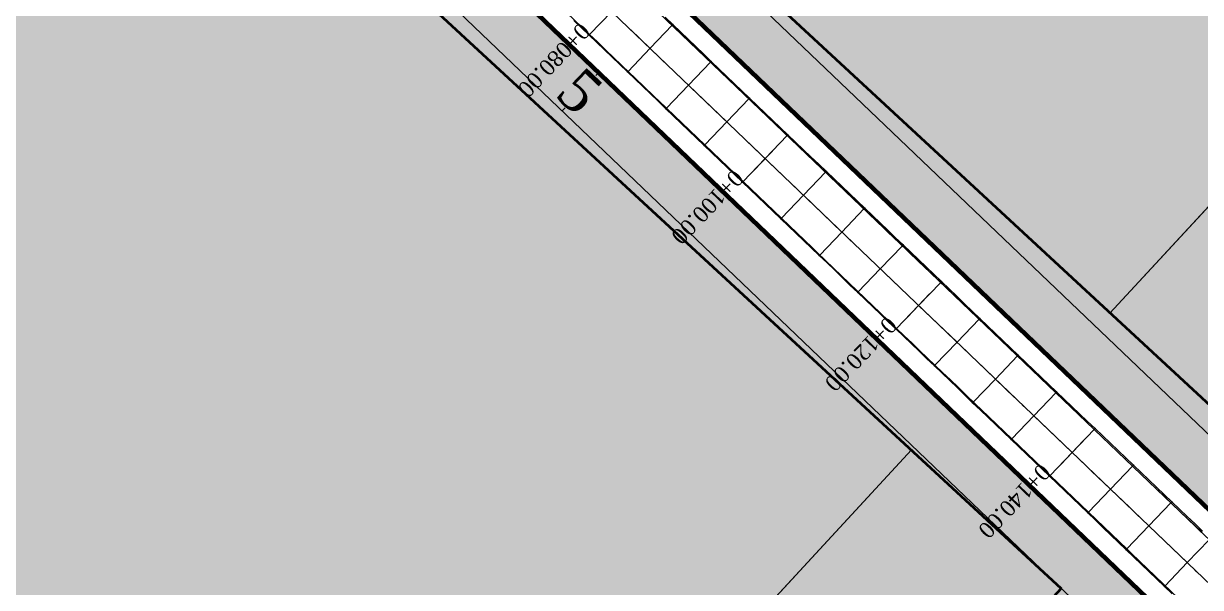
# Model space of a CAD drawing. Header units: metres. Extents: x 478603 to 489313, y 4282657 to 4289463.
# Drawn here: x 480256.2 to 480367, y 4286767.8 to 4286820.9 of the extents above; entities that cross this region are included whole.
import ezdxf

# ---------------------------------------------------------------- set-up
doc = ezdxf.new("R2010")
doc.units = ezdxf.units.M
for name, color, linetype, lineweight in [('ADAKENARI', 18, 'Continuous', 0), ('EKS_6', 5, 'Continuous', 0), ('EKSENLER', 3, 'Continuous', 0), ('HDA_6', 30, 'Continuous', 0), ('HDO_6', 30, 'Continuous', 0), ('ISLETME', 18, 'Continuous', 20), ('KALDIRIM', 11, 'Continuous', 0), ('KYA_6', 1, 'Continuous', 20), ('KYO_6', 1, 'Continuous', 20), ('MUSTEMILAT_CIZGISI', 18, 'Continuous', 50), ('PARSEL_ALAN', 254, 'Continuous', 0), ('PARSEL_SERA_ALAN', 9, 'Continuous', 40), ('PL_ALİNMAN', 1, 'Continuous', 0), ('PL_ENKESIT', 1, 'Continuous', 0), ('PL_KM', 4, 'Continuous', 0), ('PL_KMYAZI', 30, 'Continuous', 0), ('ROL_CEPHE', 1, 'Continuous', 0), ('SEV_KYA_HDA', 3, 'Continuous', 0), ('SEV_KYO_HDO', 3, 'Continuous', 0), ('SNR_YAPIYAK', 18, 'Continuous', 0), ('YKA_6', 33, 'Continuous', 0), ('YKO_6', 33, 'Continuous', 0)]:
    doc.layers.add(name, color=color, linetype=linetype, lineweight=lineweight)
doc.styles.get("Standard").update_dxf_attribs({"font": 'times.ttf'})

msp = doc.modelspace()

# ---------------------------------------------------------------- hatches: boundary and pattern name
at = {"layer": 'PARSEL_ALAN'}
for points in [[(480371.31, 4286771.87), (480266.92, 4286871.65), (480266.7, 4286878.78), (480454.66, 4287082.31), (480562.8, 4286978.8)], [(480169.87, 4286557.57), (480063.82, 4286659.08), (480253.13, 4286864.09), (480260.14, 4286864.3), (480362.62, 4286766.3)]]:
    msp.add_hatch(color=256, dxfattribs=at).paths.add_polyline_path(points)
at = {"layer": 'PARSEL_SERA_ALAN'}
for points in [[(480372.57, 4286780.59), (480273.92, 4286871.88), (480457.31, 4287070.04), (480541.86, 4286991.8), (480555.79, 4286978.59), (480552.55, 4286975.09)], [(480353.89, 4286767.72), (480170.71, 4286569.36), (480071.97, 4286660.55), (480255.15, 4286858.9)]]:
    msp.add_hatch(color=256, dxfattribs=at).paths.add_polyline_path(points)

# ---------------------------------------------------------------- linework, layer by layer
at = {"layer": 'ADAKENARI', "lineweight": 100}
for p, q in [((480496.01, 4286652.37), (480266.92, 4286871.65)), ((480260.14, 4286864.3), (480485.38, 4286648.71))]:
    msp.add_line(p, q, dxfattribs=at)
at = {"layer": 'EKS_6'}
for p in [(480315.18, 4286818.54, 963.63), (480318.79, 4286815.08, 963.81), (480322.4, 4286811.62, 963.98), (480326.02, 4286808.17, 964.16), (480329.63, 4286804.71, 964.34), (480333.24, 4286801.25, 964.51), (480336.85, 4286797.79, 964.69), (480340.46, 4286794.34, 964.87), (480344.08, 4286790.88, 965.04), (480347.69, 4286787.42, 965.22), (480351.3, 4286783.96, 965.4), (480354.91, 4286780.51, 965.57), (480358.52, 4286777.05, 965.75), (480362.14, 4286773.59, 965.93), (480365.75, 4286770.14, 966.1)]:
    msp.add_point(p, dxfattribs=at)
at = {"layer": 'EKSENLER'}
for p, q in [((480253.78, 4286877.31), (480495.8, 4286645.65)), ((480491.53, 4286649.74), (480262.34, 4286869.11))]:
    msp.add_line(p, q, dxfattribs=at)
at = {"layer": 'HDA_6'}
msp.add_polyline3d([(480308.04, 4286821.2, 963.27), (480308.76, 4286820.51, 963.31), (480309.49, 4286819.82, 963.34), (480310.21, 4286819.13, 963.38), (480310.93, 4286818.44, 963.41), (480311.65, 4286817.75, 963.45), (480312.38, 4286817.05, 963.49), (480313.1, 4286816.36, 963.52), (480313.82, 4286815.67, 963.56), (480314.54, 4286814.98, 963.59), (480315.27, 4286814.29, 963.63), (480315.99, 4286813.6, 963.66), (480316.71, 4286812.91, 963.7), (480317.43, 4286812.21, 963.73), (480318.16, 4286811.52, 963.77), (480318.88, 4286810.83, 963.8), (480319.6, 4286810.14, 963.84), (480320.32, 4286809.45, 963.87), (480321.05, 4286808.76, 963.91), (480321.77, 4286808.07, 963.94), (480322.49, 4286807.37, 963.98), (480323.21, 4286806.68, 964.02), (480323.94, 4286805.99, 964.05), (480324.66, 4286805.3, 964.09), (480325.38, 4286804.61, 964.12), (480326.1, 4286803.92, 964.16), (480326.82, 4286803.23, 964.19), (480327.55, 4286802.53, 964.23), (480328.27, 4286801.84, 964.26), (480328.99, 4286801.15, 964.3), (480329.71, 4286800.46, 964.33), (480330.44, 4286799.77, 964.37), (480331.16, 4286799.08, 964.4), (480331.88, 4286798.39, 964.44), (480332.6, 4286797.69, 964.47), (480333.33, 4286797, 964.51), (480334.05, 4286796.31, 964.54), (480334.77, 4286795.62, 964.58), (480335.49, 4286794.93, 964.62), (480336.22, 4286794.24, 964.65), (480336.94, 4286793.55, 964.69), (480337.66, 4286792.85, 964.72), (480338.38, 4286792.16, 964.76), (480339.11, 4286791.47, 964.79), (480339.83, 4286790.78, 964.83), (480340.55, 4286790.09, 964.86), (480341.27, 4286789.4, 964.9), (480342, 4286788.7, 964.93), (480342.72, 4286788.01, 964.97), (480343.44, 4286787.32, 965), (480344.16, 4286786.63, 965.04), (480344.88, 4286785.94, 965.07), (480345.61, 4286785.25, 965.11), (480346.33, 4286784.56, 965.14), (480347.05, 4286783.86, 965.18), (480347.77, 4286783.17, 965.22), (480348.5, 4286782.48, 965.25), (480349.22, 4286781.79, 965.29), (480349.94, 4286781.1, 965.32), (480350.66, 4286780.41, 965.36), (480351.39, 4286779.72, 965.39), (480352.11, 4286779.02, 965.43), (480352.83, 4286778.33, 965.46), (480353.55, 4286777.64, 965.5), (480354.28, 4286776.95, 965.53), (480355, 4286776.26, 965.57), (480355.72, 4286775.57, 965.6), (480356.44, 4286774.88, 965.64), (480357.17, 4286774.18, 965.67), (480357.89, 4286773.49, 965.71), (480358.61, 4286772.8, 965.75), (480359.33, 4286772.11, 965.78), (480360.06, 4286771.42, 965.82), (480360.78, 4286770.73, 965.85), (480361.5, 4286770.04, 965.89), (480362.22, 4286769.34, 965.92), (480362.95, 4286768.65, 965.96), (480363.67, 4286767.96, 965.99), (480364.39, 4286767.27, 966.03)], dxfattribs=at)
for p in [(480309.49, 4286819.82, 963.34), (480313.1, 4286816.36, 963.52), (480316.71, 4286812.91, 963.7), (480320.32, 4286809.45, 963.87), (480323.94, 4286805.99, 964.05), (480327.55, 4286802.53, 964.23), (480331.16, 4286799.08, 964.4), (480334.77, 4286795.62, 964.58), (480338.38, 4286792.16, 964.76), (480342, 4286788.7, 964.93), (480345.61, 4286785.25, 965.11), (480349.22, 4286781.79, 965.29), (480352.83, 4286778.33, 965.46), (480356.44, 4286774.88, 965.64), (480360.06, 4286771.42, 965.82), (480363.67, 4286767.96, 965.99)]:
    msp.add_point(p, dxfattribs=at)
at = {"layer": 'HDO_6'}
msp.add_polyline3d([(480316.54, 4286821.4, 963.49), (480317.26, 4286820.71, 963.52), (480317.98, 4286820.02, 963.56), (480318.71, 4286819.33, 963.59), (480319.43, 4286818.64, 963.63), (480320.15, 4286817.95, 963.66), (480320.87, 4286817.25, 963.7), (480321.6, 4286816.56, 963.73), (480322.32, 4286815.87, 963.77), (480323.04, 4286815.18, 963.8), (480323.76, 4286814.49, 963.84), (480324.49, 4286813.8, 963.87), (480325.21, 4286813.11, 963.91), (480325.93, 4286812.41, 963.94), (480326.65, 4286811.72, 963.98), (480327.38, 4286811.03, 964.02), (480328.1, 4286810.34, 964.05), (480328.82, 4286809.65, 964.09), (480329.54, 4286808.96, 964.12), (480330.26, 4286808.27, 964.16), (480330.99, 4286807.57, 964.19), (480331.71, 4286806.88, 964.23), (480332.43, 4286806.19, 964.26), (480333.15, 4286805.5, 964.3), (480333.88, 4286804.81, 964.33), (480334.6, 4286804.12, 964.37), (480335.32, 4286803.43, 964.4), (480336.04, 4286802.73, 964.44), (480336.77, 4286802.04, 964.47), (480337.49, 4286801.35, 964.51), (480338.21, 4286800.66, 964.54), (480338.93, 4286799.97, 964.58), (480339.66, 4286799.28, 964.62), (480340.38, 4286798.59, 964.65), (480341.1, 4286797.89, 964.69), (480341.82, 4286797.2, 964.72), (480342.55, 4286796.51, 964.76), (480343.27, 4286795.82, 964.79), (480343.99, 4286795.13, 964.83), (480344.71, 4286794.44, 964.86), (480345.44, 4286793.75, 964.9), (480346.16, 4286793.05, 964.93), (480346.88, 4286792.36, 964.97), (480347.6, 4286791.67, 965), (480348.33, 4286790.98, 965.04), (480349.05, 4286790.29, 965.07), (480349.77, 4286789.6, 965.11), (480350.49, 4286788.9, 965.14), (480351.21, 4286788.21, 965.18), (480351.94, 4286787.52, 965.22), (480352.66, 4286786.83, 965.25), (480353.38, 4286786.14, 965.29), (480354.1, 4286785.45, 965.32), (480354.83, 4286784.76, 965.36), (480355.55, 4286784.06, 965.39), (480356.27, 4286783.37, 965.43), (480356.99, 4286782.68, 965.46), (480357.72, 4286781.99, 965.5), (480358.44, 4286781.3, 965.53), (480359.16, 4286780.61, 965.57), (480359.88, 4286779.92, 965.6), (480360.61, 4286779.22, 965.64), (480361.33, 4286778.53, 965.67), (480362.05, 4286777.84, 965.71), (480362.77, 4286777.15, 965.75), (480363.5, 4286776.46, 965.78), (480364.22, 4286775.77, 965.82), (480364.94, 4286775.08, 965.85), (480365.66, 4286774.38, 965.89), (480366.39, 4286773.69, 965.92), (480367.11, 4286773, 965.96)], dxfattribs=at)
for p in [(480317.26, 4286820.71, 963.52), (480320.87, 4286817.25, 963.7), (480324.49, 4286813.8, 963.87), (480328.1, 4286810.34, 964.05), (480331.71, 4286806.88, 964.23), (480335.32, 4286803.43, 964.4), (480338.93, 4286799.97, 964.58), (480342.55, 4286796.51, 964.76), (480346.16, 4286793.05, 964.93), (480349.77, 4286789.6, 965.11), (480353.38, 4286786.14, 965.29), (480356.99, 4286782.68, 965.46), (480360.61, 4286779.22, 965.64), (480364.22, 4286775.77, 965.82)]:
    msp.add_point(p, dxfattribs=at)
at = {"layer": 'ISLETME'}
for p, q in [((480358.47, 4286793.63), (480423, 4286863.36)), ((480372.57, 4286780.59), (480358.47, 4286793.63)), ((480275.33, 4286710.96), (480339.78, 4286780.75)), ((480339.78, 4286780.75), (480353.89, 4286767.72))]:
    msp.add_line(p, q, dxfattribs=at)
at = {"layer": 'KALDIRIM'}
for p, q in [((480493.61, 4286651.9), (480264.42, 4286871.28)), ((480260.47, 4286866.75), (480493.85, 4286643.37))]:
    msp.add_line(p, q, dxfattribs=at)
at = {"layer": 'KYA_6'}
msp.add_polyline3d([(480308, 4286821.16, 963.84), (480308.73, 4286820.47, 963.87), (480309.45, 4286819.78, 963.9), (480310.17, 4286819.09, 963.95), (480310.89, 4286818.4, 964), (480311.61, 4286817.7, 964.04), (480312.34, 4286817.01, 964.09), (480313.06, 4286816.32, 964.14), (480313.78, 4286815.63, 964.2), (480314.5, 4286814.93, 964.26), (480315.22, 4286814.24, 964.32), (480315.94, 4286813.55, 964.38), (480316.66, 4286812.85, 964.44), (480317.38, 4286812.16, 964.48), (480318.1, 4286811.47, 964.53), (480318.83, 4286810.78, 964.57), (480319.55, 4286810.08, 964.61), (480320.27, 4286809.39, 964.65), (480320.99, 4286808.7, 964.7), (480321.71, 4286808.01, 964.74), (480322.43, 4286807.32, 964.79), (480323.16, 4286806.62, 964.84), (480323.88, 4286805.93, 964.88), (480324.6, 4286805.24, 964.9), (480325.33, 4286804.55, 964.91), (480326.05, 4286803.86, 964.92), (480326.77, 4286803.17, 964.93), (480327.5, 4286802.48, 964.95), (480328.22, 4286801.79, 964.97), (480328.94, 4286801.1, 965), (480329.67, 4286800.41, 965.03), (480330.39, 4286799.72, 965.05), (480331.11, 4286799.03, 965.08), (480331.84, 4286798.34, 965.11), (480332.56, 4286797.65, 965.13), (480333.28, 4286796.96, 965.16), (480334, 4286796.26, 965.19), (480334.73, 4286795.57, 965.22), (480335.45, 4286794.88, 965.26), (480336.17, 4286794.19, 965.31), (480336.89, 4286793.5, 965.35), (480337.61, 4286792.81, 965.39), (480338.34, 4286792.11, 965.44), (480339.06, 4286791.42, 965.48), (480339.78, 4286790.73, 965.52), (480340.5, 4286790.04, 965.57), (480341.22, 4286789.34, 965.61), (480341.95, 4286788.65, 965.65), (480342.67, 4286787.96, 965.7), (480343.39, 4286787.27, 965.75), (480344.11, 4286786.58, 965.79), (480344.83, 4286785.88, 965.84), (480345.55, 4286785.19, 965.89), (480346.28, 4286784.5, 965.91), (480347, 4286783.81, 965.94), (480347.72, 4286783.12, 965.97), (480348.45, 4286782.43, 965.99), (480349.17, 4286781.74, 966.02), (480349.89, 4286781.05, 966.06), (480350.61, 4286780.35, 966.1), (480351.34, 4286779.66, 966.14), (480352.06, 4286778.97, 966.17), (480352.78, 4286778.28, 966.21), (480353.5, 4286777.59, 966.26), (480354.22, 4286776.89, 966.3), (480354.95, 4286776.2, 966.35), (480355.67, 4286775.51, 966.39), (480356.39, 4286774.82, 966.43), (480357.11, 4286774.13, 966.49), (480357.83, 4286773.43, 966.55), (480358.55, 4286772.74, 966.61), (480359.27, 4286772.05, 966.66), (480359.99, 4286771.35, 966.72), (480360.71, 4286770.66, 966.78), (480361.43, 4286769.97, 966.84), (480362.15, 4286769.27, 966.9), (480362.88, 4286768.58, 966.95), (480363.6, 4286767.89, 967.01), (480364.32, 4286767.2, 967.02)], dxfattribs=at)
for p in [(480309.45, 4286819.78, 963.9), (480313.06, 4286816.32, 964.14), (480316.66, 4286812.85, 964.44), (480320.27, 4286809.39, 964.65), (480323.88, 4286805.93, 964.88), (480327.5, 4286802.48, 964.95), (480331.11, 4286799.03, 965.08), (480334.73, 4286795.57, 965.22), (480338.34, 4286792.11, 965.44), (480341.95, 4286788.65, 965.65), (480345.55, 4286785.19, 965.89), (480349.17, 4286781.74, 966.02), (480352.78, 4286778.28, 966.21), (480356.39, 4286774.82, 966.43), (480359.99, 4286771.35, 966.72), (480363.6, 4286767.89, 967.01)]:
    msp.add_point(p, dxfattribs=at)
at = {"layer": 'KYO_6'}
msp.add_polyline3d([(480316.59, 4286821.46, 964.26), (480317.32, 4286820.77, 964.3), (480318.04, 4286820.08, 964.35), (480318.76, 4286819.39, 964.39), (480319.48, 4286818.7, 964.43), (480320.21, 4286818.01, 964.48), (480320.93, 4286817.31, 964.52), (480321.65, 4286816.62, 964.56), (480322.38, 4286815.93, 964.59), (480323.1, 4286815.24, 964.63), (480323.82, 4286814.55, 964.66), (480324.54, 4286813.86, 964.69), (480325.27, 4286813.17, 964.75), (480325.99, 4286812.48, 964.8), (480326.71, 4286811.79, 964.85), (480327.44, 4286811.1, 964.91), (480328.16, 4286810.41, 964.96), (480328.88, 4286809.72, 965.01), (480329.61, 4286809.03, 965.07), (480330.33, 4286808.34, 965.12), (480331.06, 4286807.65, 965.18), (480331.78, 4286806.96, 965.23), (480332.5, 4286806.26, 965.26), (480333.22, 4286805.57, 965.29), (480333.95, 4286804.88, 965.32), (480334.67, 4286804.19, 965.35), (480335.39, 4286803.5, 965.38), (480336.11, 4286802.8, 965.4), (480336.83, 4286802.11, 965.42), (480337.55, 4286801.42, 965.44), (480338.27, 4286800.73, 965.46), (480339, 4286800.03, 965.48), (480339.72, 4286799.34, 965.51), (480340.44, 4286798.65, 965.55), (480341.16, 4286797.96, 965.59), (480341.89, 4286797.27, 965.62), (480342.61, 4286796.58, 965.66), (480343.33, 4286795.89, 965.71), (480344.05, 4286795.2, 965.75), (480344.78, 4286794.5, 965.8), (480345.5, 4286793.81, 965.85), (480346.22, 4286793.12, 965.9), (480346.95, 4286792.43, 965.93), (480347.67, 4286791.74, 965.96), (480348.39, 4286791.05, 966), (480349.11, 4286790.36, 966.03), (480349.84, 4286789.67, 966.06), (480350.56, 4286788.97, 966.09), (480351.28, 4286788.28, 966.12), (480352, 4286787.59, 966.15), (480352.72, 4286786.9, 966.17), (480353.45, 4286786.2, 966.2), (480354.17, 4286785.51, 966.26), (480354.89, 4286784.83, 966.32), (480355.62, 4286784.14, 966.39), (480356.34, 4286783.45, 966.45), (480357.07, 4286782.76, 966.51), (480357.79, 4286782.07, 966.57), (480358.51, 4286781.38, 966.62), (480359.24, 4286780.69, 966.67), (480359.96, 4286780, 966.73), (480360.69, 4286779.31, 966.78), (480361.41, 4286778.62, 966.84), (480362.13, 4286777.93, 966.9), (480362.86, 4286777.24, 966.95), (480363.58, 4286776.55, 967.01), (480364.3, 4286775.86, 967.06), (480365.03, 4286775.17, 967.12), (480365.75, 4286774.48, 967.18), (480366.48, 4286773.79, 967.24), (480367.2, 4286773.1, 967.3)], dxfattribs=at)
for p in [(480317.32, 4286820.77, 964.3), (480320.93, 4286817.31, 964.52), (480324.54, 4286813.86, 964.69), (480328.16, 4286810.41, 964.96), (480331.78, 4286806.96, 965.23), (480335.39, 4286803.5, 965.38), (480339, 4286800.03, 965.48), (480342.61, 4286796.58, 965.66), (480346.22, 4286793.12, 965.9), (480349.84, 4286789.67, 966.06), (480353.45, 4286786.2, 966.2), (480357.07, 4286782.76, 966.51), (480360.69, 4286779.31, 966.78), (480364.3, 4286775.86, 967.06)]:
    msp.add_point(p, dxfattribs=at)
at = {"layer": 'MUSTEMILAT_CIZGISI', "lineweight": 13}
for points in [[(480372.57, 4286780.59, 0), (480358.47, 4286793.63, 0), (480423, 4286863.36, 0), (480437.09, 4286850.32, 0), (480372.57, 4286780.59, 0)], [(480353.89, 4286767.72, 0), (480289.44, 4286697.93, 0), (480275.33, 4286710.96, 0), (480339.78, 4286780.75, 0), (480353.89, 4286767.72, 0)]]:
    msp.add_polyline3d(points, close=True, dxfattribs=at)
at = {"layer": 'PARSEL_ALAN'}
for points in [[(480371.31, 4286771.87, 967.53), (480266.92, 4286871.65, 961.69), (480266.7, 4286878.78, 961.53), (480454.66, 4287082.31, 961.64), (480562.8, 4286978.8, 970.87), (480371.31, 4286771.87, 967.53)], [(480371.31, 4286771.87, 0), (480266.92, 4286871.65, 0), (480266.7, 4286878.78, 0), (480454.66, 4287082.31, 0), (480562.8, 4286978.8, 0), (480371.31, 4286771.87, 0)], [(480169.87, 4286557.57, 960.86), (480063.82, 4286659.08, 952.12), (480253.13, 4286864.09, 961.19), (480260.14, 4286864.3, 961.55), (480362.62, 4286766.3, 966.89), (480169.87, 4286557.57, 960.86)], [(480169.87, 4286557.57, 0), (480063.82, 4286659.08, 0), (480253.13, 4286864.09, 0), (480260.14, 4286864.3, 0), (480362.62, 4286766.3, 0), (480169.87, 4286557.57, 0)]]:
    msp.add_polyline3d(points, close=True, dxfattribs=at)
at = {"layer": 'PARSEL_SERA_ALAN'}
for points in [[(480372.57, 4286780.59, 0), (480273.92, 4286871.88, 0), (480457.31, 4287070.04, 0), (480541.86, 4286991.8, 0), (480555.79, 4286978.59, 0), (480552.55, 4286975.09, 0), (480372.57, 4286780.59, 0)], [(480372.57, 4286780.59, 0), (480273.92, 4286871.88, 0), (480457.31, 4287070.04, 0), (480541.86, 4286991.8, 0), (480555.79, 4286978.59, 0), (480552.55, 4286975.09, 0), (480372.57, 4286780.59, 0)], [(480353.89, 4286767.72, 0), (480170.71, 4286569.36, 0), (480071.97, 4286660.55, 0), (480255.15, 4286858.9, 0), (480353.89, 4286767.72, 0)], [(480353.89, 4286767.72, 0), (480170.71, 4286569.36, 0), (480071.97, 4286660.55, 0), (480255.15, 4286858.9, 0), (480353.89, 4286767.72, 0)]]:
    msp.add_polyline3d(points, close=True, dxfattribs=at)
at = {"layer": 'PL_ALİNMAN'}
for p, q in [((480313.37, 4286820.27), (480316.99, 4286816.81)), ((480317.71, 4286816.12), (480318.07, 4286815.77)), ((480318.79, 4286815.08), (480322.4, 4286811.62)), ((480323.13, 4286810.93), (480323.49, 4286810.59)), ((480324.21, 4286809.89), (480327.82, 4286806.44)), ((480328.54, 4286805.75), (480328.91, 4286805.4)), ((480329.63, 4286804.71), (480333.24, 4286801.25)), ((480333.96, 4286800.56), (480334.32, 4286800.21)), ((480335.05, 4286799.52), (480338.66, 4286796.07)), ((480339.38, 4286795.37), (480339.74, 4286795.03)), ((480340.46, 4286794.34), (480344.08, 4286790.88)), ((480344.8, 4286790.19), (480345.16, 4286789.84)), ((480345.88, 4286789.15), (480349.49, 4286785.69)), ((480350.22, 4286785), (480350.58, 4286784.66)), ((480351.3, 4286783.96), (480354.91, 4286780.51)), ((480355.64, 4286779.82), (480356, 4286779.47)), ((480356.72, 4286778.78), (480360.33, 4286775.32)), ((480361.05, 4286774.63), (480361.41, 4286774.28)), ((480362.14, 4286773.59), (480365.75, 4286770.14)), ((480366.47, 4286769.44), (480366.83, 4286769.1))]:
    msp.add_line(p, q, dxfattribs=at)
at = {"layer": 'PL_ENKESIT'}
for points in [[(480313.7, 4286824.22, 964.09), (480313.65, 4286824.17, 963.34), (480313.64, 4286824.16, 963.39), (480311.57, 4286822, 963.45), (480309.49, 4286819.83, 963.39), (480309.49, 4286819.82, 963.34), (480309.45, 4286819.78, 963.9)], [(480317.32, 4286820.77, 964.3), (480317.26, 4286820.71, 963.52), (480317.25, 4286820.71, 963.57), (480315.18, 4286818.54, 963.63), (480313.11, 4286816.37, 963.57), (480313.1, 4286816.36, 963.52), (480313.06, 4286816.32, 964.14)], [(480320.93, 4286817.31, 964.52), (480320.87, 4286817.25, 963.7), (480320.87, 4286817.25, 963.75), (480318.79, 4286815.08, 963.81), (480316.72, 4286812.91, 963.75), (480316.71, 4286812.91, 963.7), (480316.66, 4286812.85, 964.44)], [(480324.54, 4286813.86, 964.69), (480324.49, 4286813.8, 963.87), (480324.48, 4286813.79, 963.92), (480322.4, 4286811.62, 963.98), (480320.33, 4286809.46, 963.92), (480320.32, 4286809.45, 963.87), (480320.27, 4286809.39, 964.65)], [(480328.16, 4286810.41, 964.96), (480328.1, 4286810.34, 964.05), (480328.09, 4286810.33, 964.1), (480326.02, 4286808.17, 964.16), (480323.94, 4286806, 964.1), (480323.94, 4286805.99, 964.05), (480323.88, 4286805.93, 964.88)], [(480331.78, 4286806.96, 965.23), (480331.71, 4286806.88, 964.23), (480331.7, 4286806.88, 964.28), (480329.63, 4286804.71, 964.34), (480327.55, 4286802.54, 964.28), (480327.55, 4286802.53, 964.23), (480327.5, 4286802.48, 964.95)], [(480335.39, 4286803.5, 965.38), (480335.32, 4286803.43, 964.4), (480335.31, 4286803.42, 964.45), (480333.24, 4286801.25, 964.51), (480331.17, 4286799.08, 964.45), (480331.16, 4286799.08, 964.4), (480331.11, 4286799.03, 965.08)], [(480339, 4286800.03, 965.48), (480338.93, 4286799.97, 964.58), (480338.93, 4286799.96, 964.63), (480336.85, 4286797.79, 964.69), (480334.78, 4286795.63, 964.63), (480334.77, 4286795.62, 964.58), (480334.73, 4286795.57, 965.22)], [(480342.61, 4286796.58, 965.66), (480342.55, 4286796.51, 964.76), (480342.54, 4286796.5, 964.81), (480340.46, 4286794.34, 964.87), (480338.39, 4286792.17, 964.81), (480338.38, 4286792.16, 964.76), (480338.34, 4286792.11, 965.44)], [(480346.22, 4286793.12, 965.9), (480346.16, 4286793.05, 964.93), (480346.15, 4286793.05, 964.98), (480344.08, 4286790.88, 965.04), (480342, 4286788.71, 964.98), (480342, 4286788.7, 964.93), (480341.95, 4286788.65, 965.65)], [(480349.84, 4286789.67, 966.06), (480349.77, 4286789.6, 965.11), (480349.76, 4286789.59, 965.16), (480347.69, 4286787.42, 965.22), (480345.61, 4286785.25, 965.16), (480345.61, 4286785.25, 965.11), (480345.55, 4286785.19, 965.89)], [(480353.45, 4286786.2, 966.2), (480353.38, 4286786.14, 965.29), (480353.38, 4286786.13, 965.34), (480351.3, 4286783.96, 965.4), (480349.23, 4286781.8, 965.34), (480349.22, 4286781.79, 965.29), (480349.17, 4286781.74, 966.02)], [(480357.07, 4286782.76, 966.51), (480356.99, 4286782.68, 965.46), (480356.99, 4286782.67, 965.51), (480354.91, 4286780.51, 965.57), (480352.84, 4286778.34, 965.51), (480352.83, 4286778.33, 965.46), (480352.78, 4286778.28, 966.21)], [(480360.69, 4286779.31, 966.78), (480360.61, 4286779.22, 965.64), (480360.6, 4286779.22, 965.69), (480358.52, 4286777.05, 965.75), (480356.45, 4286774.88, 965.69), (480356.44, 4286774.88, 965.64), (480356.39, 4286774.82, 966.43)], [(480364.3, 4286775.86, 967.06), (480364.22, 4286775.77, 965.82), (480364.21, 4286775.76, 965.87), (480362.14, 4286773.59, 965.93), (480360.06, 4286771.43, 965.87), (480360.06, 4286771.42, 965.82), (480359.99, 4286771.35, 966.72)], [(480367.92, 4286772.41, 967.36), (480367.83, 4286772.31, 965.99), (480367.82, 4286772.3, 966.04), (480365.75, 4286770.14, 966.1), (480363.67, 4286767.97, 966.04), (480363.67, 4286767.96, 965.99), (480363.6, 4286767.89, 967.01)]]:
    msp.add_polyline3d(points, dxfattribs=at)
at = {"layer": 'PL_KM'}
for p, q in [((480324.98, 4286807.08), (480327.05, 4286809.25)), ((480339.43, 4286793.25), (480341.5, 4286795.42)), ((480353.88, 4286779.42), (480355.95, 4286781.59))]:
    msp.add_line(p, q, dxfattribs=at)
at = {"layer": 'ROL_CEPHE'}
for p, q in [((480310.36, 4286816.27), (480310.08, 4286815.98)), ((480306.9, 4286812.66), (480307.18, 4286812.95))]:
    msp.add_line(p, q, dxfattribs=at)
at = {"layer": 'SEV_KYA_HDA'}
for p, q in [((480309.45, 4286819.78, 963.9), (480309.49, 4286819.82, 963.34)), ((480310.89, 4286818.4, 964), (480310.91, 4286818.42, 963.71)), ((480312.34, 4286817.01, 964.09), (480312.38, 4286817.05, 963.49)), ((480313.78, 4286815.63, 964.2), (480313.8, 4286815.65, 963.88)), ((480315.22, 4286814.24, 964.32), (480315.27, 4286814.29, 963.63)), ((480316.66, 4286812.85, 964.44), (480316.69, 4286812.88, 964.07)), ((480318.1, 4286811.47, 964.53), (480318.16, 4286811.52, 963.77)), ((480319.55, 4286810.08, 964.61), (480319.57, 4286810.11, 964.22)), ((480320.99, 4286808.7, 964.7), (480321.05, 4286808.76, 963.91)), ((480322.43, 4286807.32, 964.79), (480322.46, 4286807.34, 964.39)), ((480323.88, 4286805.93, 964.88), (480323.94, 4286805.99, 964.05)), ((480325.33, 4286804.55, 964.91), (480325.35, 4286804.58, 964.51)), ((480326.77, 4286803.17, 964.93), (480326.82, 4286803.23, 964.19)), ((480328.22, 4286801.79, 964.97), (480328.25, 4286801.82, 964.62)), ((480329.67, 4286800.41, 965.03), (480329.71, 4286800.46, 964.33)), ((480331.11, 4286799.03, 965.08), (480331.14, 4286799.05, 964.74)), ((480332.56, 4286797.65, 965.13), (480332.6, 4286797.69, 964.47)), ((480334, 4286796.26, 965.19), (480334.03, 4286796.29, 964.87)), ((480335.45, 4286794.88, 965.26), (480335.49, 4286794.93, 964.62)), ((480336.89, 4286793.5, 965.35), (480336.92, 4286793.52, 965.02)), ((480338.34, 4286792.11, 965.44), (480338.38, 4286792.16, 964.76)), ((480339.78, 4286790.73, 965.52), (480339.8, 4286790.75, 965.18)), ((480341.22, 4286789.34, 965.61), (480341.27, 4286789.4, 964.9)), ((480342.67, 4286787.96, 965.7), (480342.69, 4286787.99, 965.33)), ((480344.11, 4286786.58, 965.79), (480344.16, 4286786.63, 965.04)), ((480345.55, 4286785.19, 965.89), (480345.58, 4286785.22, 965.5)), ((480347, 4286783.81, 965.94), (480347.05, 4286783.86, 965.18)), ((480348.45, 4286782.43, 965.99), (480348.47, 4286782.45, 965.62)), ((480349.89, 4286781.05, 966.06), (480349.94, 4286781.1, 965.32)), ((480351.34, 4286779.66, 966.14), (480351.36, 4286779.69, 965.76)), ((480352.78, 4286778.28, 966.21), (480352.83, 4286778.33, 965.46)), ((480354.22, 4286776.89, 966.3), (480354.25, 4286776.92, 965.92)), ((480355.67, 4286775.51, 966.39), (480355.72, 4286775.57, 965.6)), ((480357.11, 4286774.13, 966.49), (480357.14, 4286774.15, 966.08)), ((480358.55, 4286772.74, 966.61), (480358.61, 4286772.8, 965.75)), ((480359.99, 4286771.35, 966.72), (480360.02, 4286771.39, 966.27)), ((480361.43, 4286769.97, 966.84), (480361.5, 4286770.04, 965.89)), ((480362.88, 4286768.58, 966.95), (480362.91, 4286768.62, 966.46))]:
    msp.add_line(p, q, dxfattribs=at)
at = {"layer": 'SEV_KYO_HDO'}
for p, q in [((480318.04, 4286820.08, 964.35), (480318.01, 4286820.05, 963.95)), ((480319.48, 4286818.7, 964.43), (480319.43, 4286818.64, 963.63)), ((480320.93, 4286817.31, 964.52), (480320.9, 4286817.28, 964.11)), ((480322.38, 4286815.93, 964.59), (480322.32, 4286815.87, 963.77)), ((480323.82, 4286814.55, 964.66), (480323.79, 4286814.52, 964.25)), ((480325.27, 4286813.17, 964.75), (480325.21, 4286813.11, 963.91)), ((480326.71, 4286811.79, 964.85), (480326.68, 4286811.75, 964.42)), ((480328.16, 4286810.41, 964.96), (480328.1, 4286810.34, 964.05)), ((480329.61, 4286809.03, 965.07), (480329.58, 4286808.99, 964.59)), ((480331.06, 4286807.65, 965.18), (480330.99, 4286807.57, 964.19)), ((480332.5, 4286806.26, 965.26), (480332.47, 4286806.23, 964.76)), ((480333.95, 4286804.88, 965.32), (480333.88, 4286804.81, 964.33)), ((480335.39, 4286803.5, 965.38), (480335.36, 4286803.46, 964.89)), ((480336.83, 4286802.11, 965.42), (480336.77, 4286802.04, 964.47)), ((480338.27, 4286800.73, 965.46), (480338.24, 4286800.69, 965)), ((480339.72, 4286799.34, 965.51), (480339.66, 4286799.28, 964.62)), ((480341.16, 4286797.96, 965.59), (480341.13, 4286797.93, 965.14)), ((480342.61, 4286796.58, 965.66), (480342.55, 4286796.51, 964.76)), ((480344.05, 4286795.2, 965.75), (480344.02, 4286795.16, 965.29)), ((480345.5, 4286793.81, 965.85), (480345.44, 4286793.75, 964.9)), ((480346.95, 4286792.43, 965.93), (480346.91, 4286792.4, 965.45)), ((480348.39, 4286791.05, 966), (480348.33, 4286790.98, 965.04)), ((480349.84, 4286789.67, 966.06), (480349.8, 4286789.63, 965.59)), ((480351.28, 4286788.28, 966.12), (480351.21, 4286788.21, 965.18)), ((480352.72, 4286786.9, 966.17), (480352.69, 4286786.86, 965.71)), ((480354.17, 4286785.51, 966.26), (480354.1, 4286785.45, 965.32)), ((480355.62, 4286784.14, 966.39), (480355.58, 4286784.1, 965.89)), ((480357.07, 4286782.76, 966.51), (480356.99, 4286782.68, 965.46)), ((480358.51, 4286781.38, 966.62), (480358.48, 4286781.34, 966.08)), ((480359.96, 4286780, 966.73), (480359.88, 4286779.92, 965.6)), ((480361.41, 4286778.62, 966.84), (480361.37, 4286778.57, 966.26)), ((480362.86, 4286777.24, 966.95), (480362.77, 4286777.15, 965.75)), ((480364.3, 4286775.86, 967.06), (480364.26, 4286775.81, 966.44)), ((480365.75, 4286774.48, 967.18), (480365.66, 4286774.38, 965.89))]:
    msp.add_line(p, q, dxfattribs=at)
at = {"layer": 'SNR_YAPIYAK'}
for p, q in [((480371.09, 4286779, 967.53), (480271.86, 4286873.85, 967.53)), ((480258.2, 4286859.24, 960.86), (480355.61, 4286766.08, 960.86))]:
    msp.add_line(p, q, dxfattribs=at)
at = {"layer": 'YKA_6'}
msp.add_polyline3d([(480308.05, 4286821.21, 963.32), (480308.77, 4286820.52, 963.36), (480309.49, 4286819.83, 963.39), (480310.22, 4286819.14, 963.43), (480310.94, 4286818.45, 963.47), (480311.66, 4286817.75, 963.5), (480312.38, 4286817.06, 963.54), (480313.11, 4286816.37, 963.57), (480313.83, 4286815.68, 963.61), (480314.55, 4286814.99, 963.64), (480315.27, 4286814.3, 963.68), (480316, 4286813.6, 963.71), (480316.72, 4286812.91, 963.75), (480317.44, 4286812.22, 963.78), (480318.16, 4286811.53, 963.82), (480318.89, 4286810.84, 963.85), (480319.61, 4286810.15, 963.89), (480320.33, 4286809.46, 963.92), (480321.05, 4286808.76, 963.96), (480321.77, 4286808.07, 963.99), (480322.5, 4286807.38, 964.03), (480323.22, 4286806.69, 964.07), (480323.94, 4286806, 964.1), (480324.66, 4286805.31, 964.14), (480325.39, 4286804.62, 964.17), (480326.11, 4286803.92, 964.21), (480326.83, 4286803.23, 964.24), (480327.55, 4286802.54, 964.28), (480328.28, 4286801.85, 964.31), (480329, 4286801.16, 964.35), (480329.72, 4286800.47, 964.38), (480330.44, 4286799.78, 964.42), (480331.17, 4286799.08, 964.45), (480331.89, 4286798.39, 964.49), (480332.61, 4286797.7, 964.52), (480333.33, 4286797.01, 964.56), (480334.06, 4286796.32, 964.59), (480334.78, 4286795.63, 964.63), (480335.5, 4286794.94, 964.67), (480336.22, 4286794.24, 964.7), (480336.95, 4286793.55, 964.74), (480337.67, 4286792.86, 964.77), (480338.39, 4286792.17, 964.81), (480339.11, 4286791.48, 964.84), (480339.84, 4286790.79, 964.88), (480340.56, 4286790.09, 964.91), (480341.28, 4286789.4, 964.95), (480342, 4286788.71, 964.98), (480342.72, 4286788.02, 965.02), (480343.45, 4286787.33, 965.05), (480344.17, 4286786.64, 965.09), (480344.89, 4286785.95, 965.12), (480345.61, 4286785.25, 965.16), (480346.34, 4286784.56, 965.19), (480347.06, 4286783.87, 965.23), (480347.78, 4286783.18, 965.27), (480348.5, 4286782.49, 965.3), (480349.23, 4286781.8, 965.34), (480349.95, 4286781.11, 965.37), (480350.67, 4286780.41, 965.41), (480351.39, 4286779.72, 965.44), (480352.12, 4286779.03, 965.48), (480352.84, 4286778.34, 965.51), (480353.56, 4286777.65, 965.55), (480354.28, 4286776.96, 965.58), (480355.01, 4286776.27, 965.62), (480355.73, 4286775.57, 965.65), (480356.45, 4286774.88, 965.69), (480357.17, 4286774.19, 965.72), (480357.9, 4286773.5, 965.76), (480358.62, 4286772.81, 965.8), (480359.34, 4286772.12, 965.83), (480360.06, 4286771.43, 965.87), (480360.78, 4286770.73, 965.9), (480361.51, 4286770.04, 965.94), (480362.23, 4286769.35, 965.97), (480362.95, 4286768.66, 966.01), (480363.67, 4286767.97, 966.04), (480364.4, 4286767.28, 966.08)], dxfattribs=at)
for p in [(480309.49, 4286819.83, 963.39), (480313.11, 4286816.37, 963.57), (480316.72, 4286812.91, 963.75), (480320.33, 4286809.46, 963.92), (480323.94, 4286806, 964.1), (480327.55, 4286802.54, 964.28), (480331.17, 4286799.08, 964.45), (480334.78, 4286795.63, 964.63), (480338.39, 4286792.17, 964.81), (480342, 4286788.71, 964.98), (480345.61, 4286785.25, 965.16), (480349.23, 4286781.8, 965.34), (480352.84, 4286778.34, 965.51), (480356.45, 4286774.88, 965.69), (480360.06, 4286771.43, 965.87), (480363.67, 4286767.97, 966.04)]:
    msp.add_point(p, dxfattribs=at)
at = {"layer": 'YKO_6'}
msp.add_polyline3d([(480316.53, 4286821.4, 963.54), (480317.25, 4286820.71, 963.57), (480317.98, 4286820.01, 963.61), (480318.7, 4286819.32, 963.64), (480319.42, 4286818.63, 963.68), (480320.14, 4286817.94, 963.71), (480320.87, 4286817.25, 963.75), (480321.59, 4286816.56, 963.78), (480322.31, 4286815.86, 963.82), (480323.03, 4286815.17, 963.85), (480323.76, 4286814.48, 963.89), (480324.48, 4286813.79, 963.92), (480325.2, 4286813.1, 963.96), (480325.92, 4286812.41, 963.99), (480326.65, 4286811.72, 964.03), (480327.37, 4286811.02, 964.07), (480328.09, 4286810.33, 964.1), (480328.81, 4286809.64, 964.14), (480329.54, 4286808.95, 964.17), (480330.26, 4286808.26, 964.21), (480330.98, 4286807.57, 964.24), (480331.7, 4286806.88, 964.28), (480332.43, 4286806.18, 964.31), (480333.15, 4286805.49, 964.35), (480333.87, 4286804.8, 964.38), (480334.59, 4286804.11, 964.42), (480335.31, 4286803.42, 964.45), (480336.04, 4286802.73, 964.49), (480336.76, 4286802.04, 964.52), (480337.48, 4286801.34, 964.56), (480338.2, 4286800.65, 964.59), (480338.93, 4286799.96, 964.63), (480339.65, 4286799.27, 964.67), (480340.37, 4286798.58, 964.7), (480341.09, 4286797.89, 964.74), (480341.82, 4286797.2, 964.77), (480342.54, 4286796.5, 964.81), (480343.26, 4286795.81, 964.84), (480343.98, 4286795.12, 964.88), (480344.71, 4286794.43, 964.91), (480345.43, 4286793.74, 964.95), (480346.15, 4286793.05, 964.98), (480346.87, 4286792.35, 965.02), (480347.6, 4286791.66, 965.05), (480348.32, 4286790.97, 965.09), (480349.04, 4286790.28, 965.12), (480349.76, 4286789.59, 965.16), (480350.49, 4286788.9, 965.19), (480351.21, 4286788.21, 965.23), (480351.93, 4286787.51, 965.27), (480352.65, 4286786.82, 965.3), (480353.38, 4286786.13, 965.34), (480354.1, 4286785.44, 965.37), (480354.82, 4286784.75, 965.41), (480355.54, 4286784.06, 965.44), (480356.26, 4286783.37, 965.48), (480356.99, 4286782.67, 965.51), (480357.71, 4286781.98, 965.55), (480358.43, 4286781.29, 965.58), (480359.15, 4286780.6, 965.62), (480359.88, 4286779.91, 965.65), (480360.6, 4286779.22, 965.69), (480361.32, 4286778.53, 965.72), (480362.04, 4286777.83, 965.76), (480362.77, 4286777.14, 965.8), (480363.49, 4286776.45, 965.83), (480364.21, 4286775.76, 965.87), (480364.93, 4286775.07, 965.9), (480365.66, 4286774.38, 965.94), (480366.38, 4286773.69, 965.97), (480367.1, 4286772.99, 966.01)], dxfattribs=at)
for p in [(480317.25, 4286820.71, 963.57), (480320.87, 4286817.25, 963.75), (480324.48, 4286813.79, 963.92), (480328.09, 4286810.33, 964.1), (480331.7, 4286806.88, 964.28), (480335.31, 4286803.42, 964.45), (480338.93, 4286799.96, 964.63), (480342.54, 4286796.5, 964.81), (480346.15, 4286793.05, 964.98), (480349.76, 4286789.59, 965.16), (480353.38, 4286786.13, 965.34), (480356.99, 4286782.67, 965.51), (480360.6, 4286779.22, 965.69), (480364.21, 4286775.76, 965.87)]:
    msp.add_point(p, dxfattribs=at)

# ---------------------------------------------------------------- texts
at = {"layer": 'PL_KMYAZI'}
for s, p in [('0+080.00', (480308.58, 4286821.05)), ('0+100.00', (480323.03, 4286807.22)), ('0+120.00', (480337.48, 4286793.39)), ('0+140.00', (480351.93, 4286779.56))]:
    msp.add_text(s, height=1.5, rotation=226.2537, dxfattribs=at).set_placement(p)
at = {"layer": 'ROL_CEPHE'}
msp.add_text('5', height=4, rotation=316.279, dxfattribs=at).set_placement((480306.1, 4286814.12))

doc.saveas('drawing.dxf')
